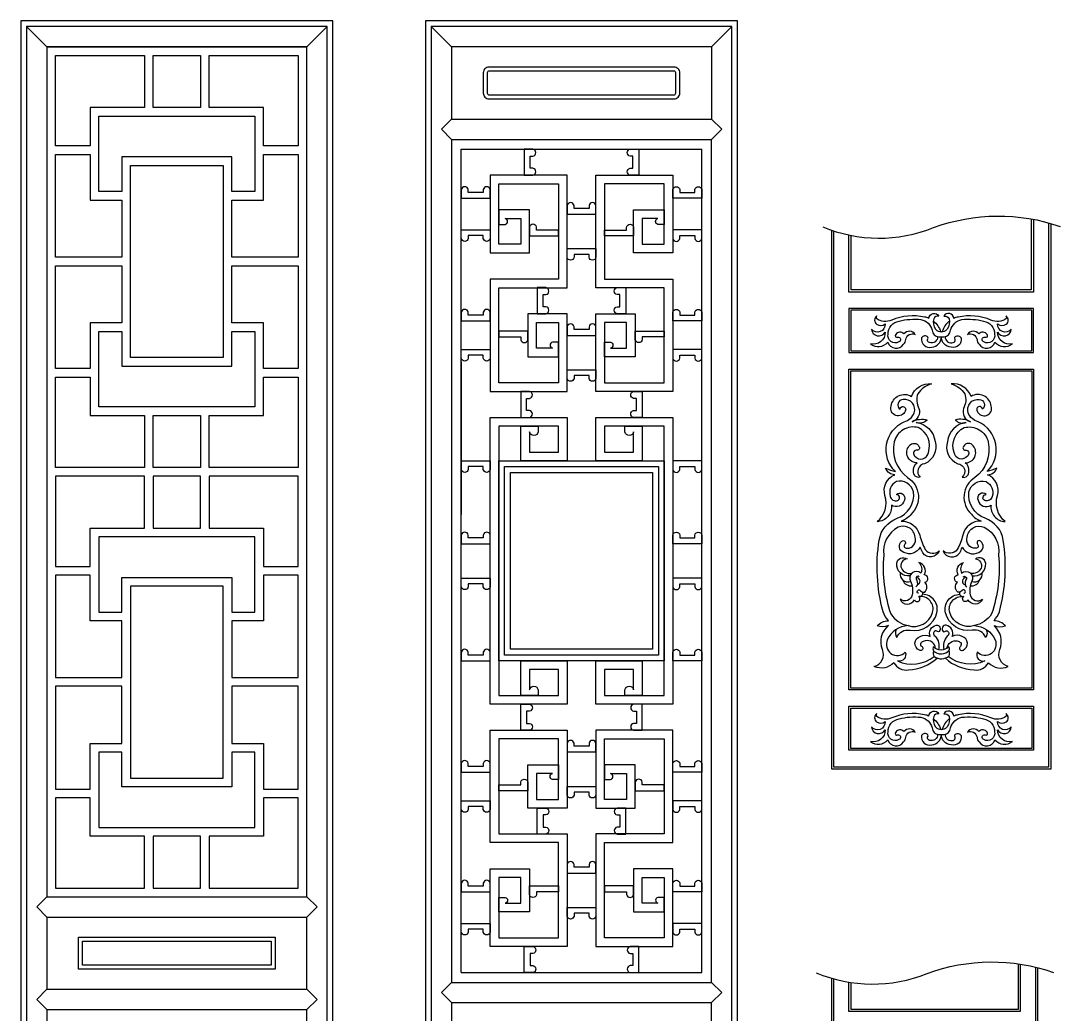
# Model space of a CAD drawing. Extents: x -66030 to 95157, y -13132 to 45879.
# Drawn here: x -32699 to -30901, y 32731 to 34449 of the extents above; entities that cross this region are included whole.
import ezdxf

# ---------------------------------------------------------------- set-up
doc = ezdxf.new("R2010")
doc.units = 0
doc.header["$LTSCALE"] = 100
doc.header["$MEASUREMENT"] = 0
for name, color, linetype in [('3', 11, 'CONTINUOUS'), ('4', 121, 'CONTINUOUS'), ('7', 105, 'CONTINUOUS')]:
    doc.layers.add(name, color=color, linetype=linetype)

msp = doc.modelspace()

# ---------------------------------------------------------------- linework, layer by layer
at = {"layer": '3'}
for p, q in [((-32689.2, 34438.9), (-32654.2, 34403.9)), ((-32204.2, 34403.9), (-32169.2, 34438.9)), ((-31989.2, 34438.9), (-31954.2, 34403.9)), ((-31504.2, 34403.9), (-31469.2, 34438.9)), ((-32485.2, 34388.9), (-32485.2, 34298.9)), ((-32470.2, 34298.9), (-32470.2, 34388.9)), ((-32388.2, 34388.9), (-32388.2, 34298.9)), ((-32373.2, 34298.9), (-32373.2, 34388.9)), ((-32579.2, 34298.9), (-32579.2, 34232.9)), ((-32485.2, 34298.9), (-32579.2, 34298.9)), ((-32388.2, 34298.9), (-32470.2, 34298.9)), ((-32279.2, 34298.9), (-32373.2, 34298.9)), ((-32279.2, 34232.9), (-32279.2, 34298.9)), ((-31954.2, 34278.9), (-31971.7, 34261.4)), ((-31504.2, 34278.9), (-31486.7, 34261.4)), ((-31971.7, 34261.4), (-31954.2, 34243.9)), ((-31504.2, 34243.9), (-31486.7, 34261.4)), ((-32579.2, 34232.9), (-32639.2, 34232.9)), ((-32639.2, 34217.9), (-32579.2, 34217.9)), ((-32579.2, 34217.9), (-32579.2, 34138.9)), ((-32219.2, 34232.9), (-32279.2, 34232.9)), ((-32279.2, 34217.9), (-32219.2, 34217.9)), ((-32279.2, 34138.9), (-32279.2, 34217.9)), ((-32579.2, 34138.9), (-32524.2, 34138.9)), ((-32524.2, 34138.9), (-32524.2, 34039.9)), ((-32334.2, 34039.9), (-32334.2, 34138.9)), ((-32334.2, 34138.9), (-32279.2, 34138.9)), ((-32524.2, 34039.9), (-32639.2, 34039.9)), ((-32219.2, 34039.9), (-32334.2, 34039.9)), ((-32639.2, 34024.9), (-32524.2, 34024.9)), ((-32524.2, 34024.9), (-32524.2, 33926.4)), ((-32334.2, 34024.9), (-32219.2, 34024.9)), ((-32334.2, 33926.4), (-32334.2, 34024.9)), ((-32579.2, 33926.4), (-32579.2, 33847.4)), ((-32524.2, 33926.4), (-32579.2, 33926.4)), ((-32279.2, 33926.4), (-32334.2, 33926.4)), ((-32279.2, 33847.4), (-32279.2, 33926.4)), ((-31937.2, 33859.1), (-31937.2, 33594.9)), ((-32579.2, 33847.4), (-32639.2, 33847.4)), ((-32219.2, 33847.4), (-32279.2, 33847.4)), ((-32639.2, 33832.4), (-32579.2, 33832.4)), ((-32579.2, 33832.4), (-32579.2, 33766.4)), ((-32279.2, 33832.4), (-32219.2, 33832.4)), ((-32279.2, 33766.4), (-32279.2, 33832.4)), ((-31521.2, 33595.2), (-31521.2, 33814.9)), ((-32579.2, 33766.4), (-32485.2, 33766.4)), ((-32485.2, 33766.4), (-32485.2, 33676.4)), ((-32373.2, 33676.4), (-32373.2, 33766.4)), ((-32373.2, 33766.4), (-32279.2, 33766.4)), ((-31937.2, 33595.2), (-31937.2, 33779.9)), ((-32485.2, 33676.4), (-32639.2, 33676.4)), ((-32485.2, 33661.4), (-32639.2, 33661.4)), ((-32485.2, 33571.4), (-32485.2, 33661.4)), ((-32219.2, 33676.4), (-32373.2, 33676.4)), ((-32219.2, 33661.4), (-32373.2, 33661.4)), ((-32373.2, 33661.4), (-32373.2, 33571.4)), ((-32579.2, 33505.4), (-32579.2, 33571.4)), ((-32579.2, 33571.4), (-32485.2, 33571.4)), ((-32373.2, 33571.4), (-32279.2, 33571.4)), ((-32279.2, 33571.4), (-32279.2, 33505.4)), ((-32639.2, 33505.4), (-32579.2, 33505.4)), ((-32279.2, 33505.4), (-32219.2, 33505.4)), ((-32579.2, 33490.4), (-32639.2, 33490.4)), ((-32579.2, 33411.4), (-32579.2, 33490.4)), ((-32219.2, 33490.4), (-32279.2, 33490.4)), ((-32279.2, 33490.4), (-32279.2, 33411.4)), ((-32524.2, 33411.4), (-32579.2, 33411.4)), ((-32524.2, 33313), (-32524.2, 33411.4)), ((-32334.2, 33411.4), (-32334.2, 33313)), ((-32279.2, 33411.4), (-32334.2, 33411.4)), ((-32639.2, 33313), (-32524.2, 33313)), ((-32334.2, 33313), (-32219.2, 33313)), ((-32524.2, 33298), (-32639.2, 33298)), ((-32524.2, 33198.9), (-32524.2, 33298)), ((-32219.2, 33298), (-32334.2, 33298)), ((-32334.2, 33298), (-32334.2, 33198.9)), ((-32579.2, 33198.9), (-32524.2, 33198.9)), ((-32579.2, 33119.9), (-32579.2, 33198.9)), ((-32334.2, 33198.9), (-32279.2, 33198.9)), ((-32279.2, 33198.9), (-32279.2, 33119.9)), ((-32639.2, 33119.9), (-32579.2, 33119.9)), ((-32279.2, 33119.9), (-32219.2, 33119.9)), ((-32579.2, 33104.9), (-32639.2, 33104.9)), ((-32579.2, 33038.9), (-32579.2, 33104.9)), ((-32219.2, 33104.9), (-32279.2, 33104.9)), ((-32279.2, 33104.9), (-32279.2, 33038.9)), ((-32485.2, 33038.9), (-32579.2, 33038.9)), ((-32485.2, 32948.9), (-32485.2, 33038.9)), ((-32373.2, 33038.9), (-32373.2, 32948.9)), ((-32279.2, 33038.9), (-32373.2, 33038.9)), ((-32671.7, 32916.4), (-32654.2, 32933.9)), ((-32204.2, 32933.9), (-32186.7, 32916.4)), ((-32654.2, 32898.9), (-32671.7, 32916.4)), ((-32204.2, 32898.9), (-32186.7, 32916.4)), ((-31971.7, 32768.4), (-31954.2, 32785.9)), ((-31504.2, 32785.9), (-31486.7, 32768.4)), ((-32671.7, 32756.4), (-32654.2, 32773.9)), ((-32204.2, 32773.9), (-32186.7, 32756.4)), ((-31954.2, 32750.9), (-31971.7, 32768.4)), ((-31504.2, 32750.9), (-31486.7, 32768.4)), ((-32654.2, 32738.9), (-32671.7, 32756.4)), ((-32204.2, 32738.9), (-32186.7, 32756.4))]:
    msp.add_line(p, q, dxfattribs=at)
for points in [[(-32689.2, 31878.9), (-32169.2, 31878.9), (-32169.2, 34438.9), (-32689.2, 34438.9)], [(-31989.2, 31878.9), (-31469.2, 31878.9), (-31469.2, 34438.9), (-31989.2, 34438.9)], [(-32524.2, 34213.9), (-32524.2, 34153.9), (-32564.2, 34153.9), (-32564.2, 34283.9), (-32294.2, 34283.9), (-32294.2, 34153.9), (-32334.2, 34153.9), (-32334.2, 34213.9)], [(-32509.2, 33866.4), (-32509.2, 34198.9), (-32349.2, 34198.9), (-32349.2, 33866.4)], [(-31263.6, 33948.2), (-31263.6, 33878.3), (-30950.5, 33878.3), (-30950.5, 33948.2)], [(-32334.2, 33851.4), (-32334.2, 33911.4), (-32294.2, 33911.4), (-32294.2, 33781.4), (-32564.2, 33781.4), (-32564.2, 33911.4), (-32524.2, 33911.4), (-32524.2, 33851.4)], [(-31263.6, 33295), (-31263.6, 33843.7), (-30950.5, 33843.7), (-30950.5, 33295)], [(-32470.2, 33676.4), (-32470.2, 33766.4), (-32388.2, 33766.4), (-32388.2, 33676.4)], [(-31586.2, 33341.9), (-31872.2, 33341.9), (-31872.2, 33687.9), (-31586.2, 33687.9)], [(-31596.2, 33351.9), (-31862.2, 33351.9), (-31862.2, 33677.9), (-31596.2, 33677.9)], [(-32470.2, 33661.4), (-32470.2, 33571.4), (-32388.2, 33571.4), (-32388.2, 33661.4)], [(-31606.2, 33361.9), (-31852.2, 33361.9), (-31852.2, 33667.9), (-31606.2, 33667.9)], [(-32334.2, 33486.4), (-32334.2, 33426.4), (-32294.2, 33426.4), (-32294.2, 33556.4), (-32564.2, 33556.4), (-32564.2, 33426.4), (-32524.2, 33426.4), (-32524.2, 33486.4)], [(-32509.2, 33471.4), (-32509.2, 33138.9), (-32349.2, 33138.9), (-32349.2, 33471.4)], [(-31263.6, 33190.5), (-31263.6, 33260.4), (-30950.5, 33260.4), (-30950.5, 33190.5)], [(-32524.2, 33123.9), (-32524.2, 33183.9), (-32564.2, 33183.9), (-32564.2, 33053.9), (-32294.2, 33053.9), (-32294.2, 33183.9), (-32334.2, 33183.9), (-32334.2, 33123.9)], [(-32470.2, 33038.9), (-32470.2, 32948.9), (-32388.2, 32948.9), (-32388.2, 33038.9)], [(-32599.2, 32863.9), (-32259.2, 32863.9), (-32259.2, 32808.9), (-32599.2, 32808.9)], [(-32592.2, 32856.9), (-32266.2, 32856.9), (-32266.2, 32815.9), (-32592.2, 32815.9)]]:
    msp.add_lwpolyline(points, close=True, dxfattribs=at)
for points in [[(-31889.2, 34313.9), (-31569.2, 34313.9, 0.414214), (-31559.2, 34323.9), (-31559.2, 34358.9, 0.414214), (-31569.2, 34368.9), (-31889.2, 34368.9, 0.414214), (-31899.2, 34358.9), (-31899.2, 34323.9, 0.414214)], [(-31889.2, 34320.9), (-31569.2, 34320.9, 0.414214), (-31566.2, 34323.9), (-31566.2, 34358.9, 0.414214), (-31569.2, 34361.9), (-31889.2, 34361.9, 0.414214), (-31892.2, 34358.9), (-31892.2, 34323.9, 0.414214)], [(-31818.2, 34193.9), (-31818.2, 34214.9), (-31813.2, 34214.9, 0.833333), (-31813.2, 34226.9), (-31828.2, 34226.9), (-31828.2, 34181.9), (-31813.2, 34181.9, 0.833333), (-31813.2, 34193.9)], [(-31640.2, 34193.9), (-31640.2, 34214.9), (-31645.2, 34214.9, -0.833333), (-31645.2, 34226.9), (-31630.2, 34226.9), (-31630.2, 34181.9), (-31645.2, 34181.9, -0.833333), (-31645.2, 34193.9)], [(-31899.2, 34151.9), (-31925.2, 34151.9), (-31925.2, 34156.9, 0.833333), (-31937.2, 34156.9), (-31937.2, 34141.9), (-31887.2, 34141.9), (-31887.2, 34156.9, 0.833333), (-31899.2, 34156.9)], [(-31559.2, 34151.9), (-31533.2, 34151.9), (-31533.2, 34156.9, -0.833333), (-31521.2, 34156.9), (-31521.2, 34141.9), (-31571.2, 34141.9), (-31571.2, 34156.9, -0.833333), (-31559.2, 34156.9)], [(-31716.2, 34124.4), (-31742.2, 34124.4), (-31742.2, 34129.4, 0.833333), (-31754.2, 34129.4), (-31754.2, 34114.4), (-31704.2, 34114.4), (-31704.2, 34129.4, 0.833333), (-31716.2, 34129.4)], [(-31899.2, 34077.4), (-31925.2, 34077.4), (-31925.2, 34072.4, -0.833333), (-31937.2, 34072.4), (-31937.2, 34087.4), (-31887.2, 34087.4), (-31887.2, 34072.4, -0.833333), (-31899.2, 34072.4)], [(-31559.2, 34077.4), (-31533.2, 34077.4), (-31533.2, 34072.4, 0.833333), (-31521.2, 34072.4), (-31521.2, 34087.4), (-31571.2, 34087.4), (-31571.2, 34072.4, 0.833333), (-31559.2, 34072.4)], [(-31716.2, 34044.9), (-31742.2, 34044.9), (-31742.2, 34039.9, -0.833333), (-31754.2, 34039.9), (-31754.2, 34054.9), (-31704.2, 34054.9), (-31704.2, 34039.9, -0.833333), (-31716.2, 34039.9)], [(-31795.7, 33954.4), (-31795.7, 33975.4), (-31790.7, 33975.4, 0.833333), (-31790.7, 33987.4), (-31805.7, 33987.4), (-31805.7, 33942.4), (-31790.7, 33942.4, 0.833333), (-31790.7, 33954.4)], [(-31662.7, 33954.4), (-31662.7, 33975.4), (-31667.7, 33975.4, -0.833333), (-31667.7, 33987.4), (-31652.7, 33987.4), (-31652.7, 33942.4), (-31667.7, 33942.4, -0.833333), (-31667.7, 33954.4)], [(-31899.2, 33939.9), (-31925.2, 33939.9), (-31925.2, 33944.9, 0.833333), (-31937.2, 33944.9), (-31937.2, 33929.9), (-31887.2, 33929.9), (-31887.2, 33944.9, 0.833333), (-31899.2, 33944.9)], [(-31559.2, 33939.9), (-31533.2, 33939.9), (-31533.2, 33944.9, -0.833333), (-31521.2, 33944.9), (-31521.2, 33929.9), (-31571.2, 33929.9), (-31571.2, 33944.9, -0.833333), (-31559.2, 33944.9)], [(-31716.2, 33914.9), (-31742.2, 33914.9), (-31742.2, 33919.9, 0.833333), (-31754.2, 33919.9), (-31754.2, 33904.9), (-31704.2, 33904.9), (-31704.2, 33919.9, 0.833333), (-31716.2, 33919.9)], [(-31899.2, 33870.4), (-31925.2, 33870.4), (-31925.2, 33865.4, -0.833333), (-31937.2, 33865.4), (-31937.2, 33880.4), (-31887.2, 33880.4), (-31887.2, 33865.4, -0.833333), (-31899.2, 33865.4)], [(-31559.2, 33870.4), (-31533.2, 33870.4), (-31533.2, 33865.4, 0.833333), (-31521.2, 33865.4), (-31521.2, 33880.4), (-31571.2, 33880.4), (-31571.2, 33865.4, 0.833333), (-31559.2, 33865.4)], [(-31716.2, 33835.4), (-31742.2, 33835.4), (-31742.2, 33830.4, -0.833333), (-31754.2, 33830.4), (-31754.2, 33845.4), (-31704.2, 33845.4), (-31704.2, 33830.4, -0.833333), (-31716.2, 33830.4)], [(-31824.2, 33774.9), (-31824.2, 33795.9), (-31819.2, 33795.9, 0.833333), (-31819.2, 33807.9), (-31834.2, 33807.9), (-31834.2, 33762.9), (-31819.2, 33762.9, 0.833333), (-31819.2, 33774.9)], [(-31634.2, 33774.9), (-31634.2, 33795.9), (-31639.2, 33795.9, -0.833333), (-31639.2, 33807.9), (-31624.2, 33807.9), (-31624.2, 33762.9), (-31639.2, 33762.9, -0.833333), (-31639.2, 33774.9)], [(-31769.2, 33326.9), (-31819.2, 33326.9), (-31819.2, 33291.9, -0.842859), (-31804.2, 33291.9), (-31804.2, 33281.9), (-31834.2, 33281.9), (-31834.2, 33341.9), (-31754.2, 33341.9), (-31754.2, 33266.9), (-31887.2, 33266.9), (-31887.2, 33514.9), (-31887.2, 33762.9), (-31754.2, 33762.9), (-31754.2, 33687.9), (-31834.2, 33687.9), (-31834.2, 33747.9), (-31804.2, 33747.9), (-31804.2, 33737.9, -0.842859), (-31819.2, 33737.9), (-31819.2, 33702.9), (-31769.2, 33702.9), (-31769.2, 33747.9), (-31872.2, 33747.9), (-31872.2, 33514.9), (-31872.2, 33281.9), (-31769.2, 33281.9)], [(-31704.2, 33266.9), (-31704.2, 33341.9), (-31624.2, 33341.9), (-31624.2, 33281.9), (-31654.2, 33281.9), (-31654.2, 33291.9, -0.842859), (-31639.2, 33291.9), (-31639.2, 33326.9), (-31689.2, 33326.9), (-31689.2, 33281.9), (-31586.2, 33281.9), (-31586.2, 33514.9), (-31586.2, 33747.9), (-31689.2, 33747.9), (-31689.2, 33702.9), (-31639.2, 33702.9), (-31639.2, 33737.9, -0.842859), (-31654.2, 33737.9), (-31654.2, 33747.9), (-31624.2, 33747.9), (-31624.2, 33687.9), (-31704.2, 33687.9), (-31704.2, 33762.9), (-31571.2, 33762.9), (-31571.2, 33514.9), (-31571.2, 33266.9)], [(-31899.2, 33677.9), (-31925.2, 33677.9), (-31925.2, 33672.9, -0.833333), (-31937.2, 33672.9), (-31937.2, 33687.9), (-31887.2, 33687.9), (-31887.2, 33672.9, -0.833333), (-31899.2, 33672.9)], [(-31559.2, 33677.9), (-31533.2, 33677.9), (-31533.2, 33672.9, 0.833333), (-31521.2, 33672.9), (-31521.2, 33687.9), (-31571.2, 33687.9), (-31571.2, 33672.9, 0.833333), (-31559.2, 33672.9)], [(-31899.2, 33554.6), (-31925.2, 33554.6), (-31925.2, 33559.6, 0.833333), (-31937.2, 33559.6), (-31937.2, 33544.6), (-31887.2, 33544.6), (-31887.2, 33559.6, 0.833333), (-31899.2, 33559.6)], [(-31559.2, 33554.6), (-31533.2, 33554.6), (-31533.2, 33559.6, -0.833333), (-31521.2, 33559.6), (-31521.2, 33544.6), (-31571.2, 33544.6), (-31571.2, 33559.6, -0.833333), (-31559.2, 33559.6)], [(-31899.2, 33475.2), (-31925.2, 33475.2), (-31925.2, 33470.2, -0.833333), (-31937.2, 33470.2), (-31937.2, 33485.2), (-31887.2, 33485.2), (-31887.2, 33470.2, -0.833333), (-31899.2, 33470.2)], [(-31559.2, 33475.2), (-31533.2, 33475.2), (-31533.2, 33470.2, 0.833333), (-31521.2, 33470.2), (-31521.2, 33485.2), (-31571.2, 33485.2), (-31571.2, 33470.2, 0.833333), (-31559.2, 33470.2)], [(-31899.2, 33351.9), (-31925.2, 33351.9), (-31925.2, 33356.9, 0.833333), (-31937.2, 33356.9), (-31937.2, 33341.9), (-31887.2, 33341.9), (-31887.2, 33356.9, 0.833333), (-31899.2, 33356.9)], [(-31559.2, 33351.9), (-31533.2, 33351.9), (-31533.2, 33356.9, -0.833333), (-31521.2, 33356.9), (-31521.2, 33341.9), (-31571.2, 33341.9), (-31571.2, 33356.9, -0.833333), (-31559.2, 33356.9)], [(-31093.1, 33360.4, 0.385738), (-31094.2, 33366.6, -0.430994), (-31120.7, 33366, 0.217803), (-31120.5, 33359.1, 0.423425)], [(-31824.2, 33254.9), (-31824.2, 33233.9), (-31819.2, 33233.9, -0.833333), (-31819.2, 33221.9), (-31834.2, 33221.9), (-31834.2, 33266.9), (-31819.2, 33266.9, -0.833333), (-31819.2, 33254.9)], [(-31634.2, 33254.9), (-31634.2, 33233.9), (-31639.2, 33233.9, 0.833333), (-31639.2, 33221.9), (-31624.2, 33221.9), (-31624.2, 33266.9), (-31639.2, 33266.9, 0.833333), (-31639.2, 33254.9)], [(-31716.2, 33194.4), (-31742.2, 33194.4), (-31742.2, 33199.4, 0.833333), (-31754.2, 33199.4), (-31754.2, 33184.4), (-31704.2, 33184.4), (-31704.2, 33199.4, 0.833333), (-31716.2, 33199.4)], [(-31899.2, 33159.5), (-31925.2, 33159.5), (-31925.2, 33164.5, 0.833333), (-31937.2, 33164.5), (-31937.2, 33149.5), (-31887.2, 33149.5), (-31887.2, 33164.5, 0.833333), (-31899.2, 33164.5)], [(-31559.2, 33159.5), (-31533.2, 33159.5), (-31533.2, 33164.5, -0.833333), (-31521.2, 33164.5), (-31521.2, 33149.5), (-31571.2, 33149.5), (-31571.2, 33164.5, -0.833333), (-31559.2, 33164.5)], [(-31716.2, 33114.9), (-31742.2, 33114.9), (-31742.2, 33109.9, -0.833333), (-31754.2, 33109.9), (-31754.2, 33124.9), (-31704.2, 33124.9), (-31704.2, 33109.9, -0.833333), (-31716.2, 33109.9)], [(-31899.2, 33090), (-31925.2, 33090), (-31925.2, 33085, -0.833333), (-31937.2, 33085), (-31937.2, 33100), (-31887.2, 33100), (-31887.2, 33085, -0.833333), (-31899.2, 33085)], [(-31795.7, 33075.4), (-31795.7, 33054.4), (-31790.7, 33054.4, -0.833333), (-31790.7, 33042.4), (-31805.7, 33042.4), (-31805.7, 33087.4), (-31790.7, 33087.4, -0.833333), (-31790.7, 33075.4)], [(-31662.7, 33075.4), (-31662.7, 33054.4), (-31667.7, 33054.4, 0.833333), (-31667.7, 33042.4), (-31652.7, 33042.4), (-31652.7, 33087.4), (-31667.7, 33087.4, 0.833333), (-31667.7, 33075.4)], [(-31559.2, 33090), (-31533.2, 33090), (-31533.2, 33085, 0.833333), (-31521.2, 33085), (-31521.2, 33100), (-31571.2, 33100), (-31571.2, 33085, 0.833333), (-31559.2, 33085)], [(-31716.2, 32985), (-31742.2, 32985), (-31742.2, 32990, 0.833333), (-31754.2, 32990), (-31754.2, 32975), (-31704.2, 32975), (-31704.2, 32990, 0.833333), (-31716.2, 32990)], [(-31899.2, 32952.4), (-31925.2, 32952.4), (-31925.2, 32957.4, 0.833333), (-31937.2, 32957.4), (-31937.2, 32942.4), (-31887.2, 32942.4), (-31887.2, 32957.4, 0.833333), (-31899.2, 32957.4)], [(-31559.2, 32952.4), (-31533.2, 32952.4), (-31533.2, 32957.4, -0.833333), (-31521.2, 32957.4), (-31521.2, 32942.4), (-31571.2, 32942.4), (-31571.2, 32957.4, -0.833333), (-31559.2, 32957.4)], [(-31716.2, 32905.5), (-31742.2, 32905.5), (-31742.2, 32900.5, -0.833333), (-31754.2, 32900.5), (-31754.2, 32915.5), (-31704.2, 32915.5), (-31704.2, 32900.5, -0.833333), (-31716.2, 32900.5)], [(-31899.2, 32877.9), (-31925.2, 32877.9), (-31925.2, 32872.9, -0.833333), (-31937.2, 32872.9), (-31937.2, 32887.9), (-31887.2, 32887.9), (-31887.2, 32872.9, -0.833333), (-31899.2, 32872.9)], [(-31559.2, 32877.9), (-31533.2, 32877.9), (-31533.2, 32872.9, 0.833333), (-31521.2, 32872.9), (-31521.2, 32887.9), (-31571.2, 32887.9), (-31571.2, 32872.9, 0.833333), (-31559.2, 32872.9)], [(-31818.2, 32835.9), (-31818.2, 32814.9), (-31813.2, 32814.9, -0.833333), (-31813.2, 32802.9), (-31828.2, 32802.9), (-31828.2, 32847.9), (-31813.2, 32847.9, -0.833333), (-31813.2, 32835.9)], [(-31640.2, 32835.9), (-31640.2, 32814.9), (-31645.2, 32814.9, 0.833333), (-31645.2, 32802.9), (-31630.2, 32802.9), (-31630.2, 32847.9), (-31645.2, 32847.9, 0.833333), (-31645.2, 32835.9)]]:
    msp.add_lwpolyline(points, format="xyb", close=True, dxfattribs=at)
for points in [[(-31861.3, 34096.9, 0.807584), (-31861.1, 34106.9), (-31834.2, 34106.9), (-31834.2, 34062.4), (-31872.2, 34062.4), (-31872.2, 34166.9), (-31769.2, 34166.9), (-31769.2, 34002.3), (-31887.2, 34002.3), (-31887.2, 33807.9), (-31754.2, 33807.9), (-31754.2, 33942.4), (-31822.2, 33942.4), (-31822.2, 33867.9), (-31769.2, 33867.9), (-31769.2, 33892.9), (-31779.2, 33892.9, 0.865233), (-31779.2, 33882.9), (-31807.2, 33882.9), (-31807.2, 33927.4), (-31769.2, 33927.4), (-31769.2, 33822.9), (-31872.2, 33822.9), (-31872.2, 33987.3), (-31754.2, 33987.3), (-31754.2, 34181.9), (-31887.2, 34181.9), (-31887.2, 34047.4), (-31819.2, 34047.4), (-31819.2, 34121.9), (-31872.2, 34121.9), (-31872.2, 34096.9), (-31861.3, 34096.9)], [(-31597.1, 34096.9, -0.807584), (-31597.3, 34106.9), (-31624.2, 34106.9), (-31624.2, 34062.4), (-31586.2, 34062.4), (-31586.2, 34166.9), (-31689.2, 34166.9), (-31689.2, 34002.3), (-31571.2, 34002.3), (-31571.2, 33807.9), (-31704.2, 33807.9), (-31704.2, 33942.4), (-31636.2, 33942.4), (-31636.2, 33867.9), (-31689.2, 33867.9), (-31689.2, 33892.9), (-31679.2, 33892.9, -0.865233), (-31679.2, 33882.9), (-31651.2, 33882.9), (-31651.2, 33927.4), (-31689.2, 33927.4), (-31689.2, 33822.9), (-31586.2, 33822.9), (-31586.2, 33987.3), (-31704.2, 33987.3), (-31704.2, 34181.9), (-31571.2, 34181.9), (-31571.2, 34047.4), (-31639.2, 34047.4), (-31639.2, 34121.9), (-31586.2, 34121.9), (-31586.2, 34096.9), (-31597.1, 34096.9)], [(-31311.9, 34092.6, 0.197288), (-31120.2, 34091.2, -0.174961), (-30901.2, 34093.1)], [(-31769.2, 34087.1), (-31807.2, 34087.1), (-31807.2, 34092.1, 0.833333), (-31819.2, 34092.1), (-31819.2, 34077.1), (-31769.2, 34077.1), (-31769.2, 34087.1)], [(-31689.2, 34087.1), (-31651.2, 34087.1), (-31651.2, 34092.1, -0.833333), (-31639.2, 34092.1), (-31639.2, 34077.1), (-31689.2, 34077.1), (-31689.2, 34087.1)], [(-31128.3, 33934.2, 0.05485), (-31135.7, 33936.5, 0.157263), (-31192.5, 33931.2, -0.270714), (-31219, 33933.9, -0.19091), (-31218.6, 33938.5, 0.502035), (-31218.8, 33924.1, 0.311209), (-31204.1, 33924.6, -0.73495), (-31227.7, 33915.4, 0.748741), (-31203.9, 33910.6, -0.497534), (-31229.6, 33890.3, 0.403358), (-31199.3, 33893, 0.634709), (-31172.1, 33889.6, 0.224194), (-31168.4, 33897.6, -0.502027), (-31151.9, 33906.5, 0.516272), (-31171.6, 33907.4, 0.481758), (-31185.8, 33906.5, 0.933578), (-31182.4, 33901.9, -0.953309), (-31180.3, 33893.5, -0.64352), (-31198.9, 33907, -0.367552), (-31179.6, 33929.6, -0.085548), (-31142.3, 33932.3, -0.278512), (-31122.6, 33913.8, 0.388924), (-31111.2, 33902.6, 0.05363), (-31102.3, 33902.6, 0.376905), (-31090.9, 33913.8, -0.278512), (-31071.2, 33932.3, -0.085548), (-31033.9, 33929.6, -0.367552), (-31014.6, 33907, -0.64352), (-31033.2, 33893.5, -0.953309), (-31031.1, 33901.9, 0.933578), (-31027.7, 33906.5, 0.481758), (-31041.9, 33907.4, 0.516272), (-31061.6, 33906.5, -0.502027), (-31045.1, 33897.6, 0.224194), (-31041.4, 33889.6, 0.634709), (-31014.2, 33893, 0.403358), (-30983.9, 33890.3, -0.497534), (-31009.6, 33910.6, 0.748741), (-30985.8, 33915.4, -0.73495), (-31009.4, 33924.6, 0.311209), (-30994.7, 33924.1, 0.502035), (-30994.9, 33938.5, -0.19091), (-30994.5, 33933.9, -0.270714), (-31021, 33931.2, 0.157263), (-31077.8, 33936.5, 0.05485), (-31085.2, 33934.2)], [(-31128.3, 33934.2, -0.774296), (-31111.1, 33937.9, 0.401882), (-31120, 33933.5, 0.216177), (-31117, 33915.5)], [(-31120.7, 33929.8, -0.162397), (-31108.2, 33911.3)], [(-31092.8, 33929.8, 0.162397), (-31105.3, 33911.3)], [(-31085.2, 33934.2, 0.774296), (-31102.4, 33937.9, -0.401882), (-31093.5, 33933.5, -0.216177), (-31096.5, 33915.5)], [(-31872.2, 33902.4), (-31834.2, 33902.4), (-31834.2, 33897.4, 0.833333), (-31822.2, 33897.4), (-31822.2, 33912.4), (-31872.2, 33912.4), (-31872.2, 33902.4)], [(-31586.2, 33902.4), (-31624.2, 33902.4), (-31624.2, 33897.4, -0.833333), (-31636.2, 33897.4), (-31636.2, 33912.4), (-31586.2, 33912.4), (-31586.2, 33902.4)], [(-31113.2, 33902.9, -0.516066), (-31127.4, 33892.3, -0.42985), (-31130.6, 33897.8, 0.236282), (-31130, 33901.9, 0.522562), (-31140.9, 33900.6, 0.561293), (-31123.5, 33884.5, 0.407022), (-31106.8, 33902.4)], [(-31100.3, 33902.9, 0.517222), (-31086.1, 33892.3, 0.42985), (-31082.9, 33897.8, -0.236282), (-31083.6, 33901.9, -0.522562), (-31072.6, 33900.6, -0.561293), (-31090, 33884.5, -0.407022), (-31106.8, 33902.4)], [(-31188.8, 33338.7, -0.316916), (-31222.8, 33332.3, 0.457064), (-31208.5, 33361.5, -0.32003), (-31198.4, 33402.9, -0.188796), (-31218.1, 33402.4, -0.226), (-31198.4, 33411.4, -0.08338), (-31207.7, 33427, -0.103654), (-31214.4, 33550.9, -0.273104), (-31183, 33588.6, 0.351872), (-31154.9, 33634.2, 0.413917), (-31184.6, 33652.2, 0.360691), (-31195.2, 33626.2, 0.459834), (-31182.5, 33619.3, 0.839148), (-31184.6, 33629.4, -0.846986), (-31170.8, 33619.9, -0.533708), (-31193.1, 33611.4, -0.432312), (-31217.6, 33582.7, 0.297343), (-31204.3, 33627.8, -0.381533), (-31187.3, 33663.9, -0.329523), (-31203.2, 33675.1, 0.025316), (-31186.3, 33669.4, -0.532071), (-31171, 33755.4, 0.247667), (-31153.8, 33770.8, 0.552028), (-31173, 33794.1, 0.699955), (-31178.3, 33777.1, -1.332837), (-31169.3, 33774, -0.972547), (-31193.7, 33782.5, -0.540061), (-31158.6, 33799.4, -0.339574), (-31124, 33821.1, 0.181751), (-31147.6, 33803.8, 0.214405), (-31145.5, 33778.4, -0.418213), (-31157.5, 33755.5, -0.204286), (-31131.2, 33758.4, -0.25871), (-31150.3, 33754, -0.352024), (-31117.7, 33721.6, -0.381297), (-31135.7, 33682.8, 0.65751), (-31143.2, 33659.7, -0.5595), (-31154.8, 33670.1, -0.309683), (-31148.4, 33684.6, -0.663978), (-31162.3, 33713.6, -0.580132), (-31145.5, 33712.9, -0.783559), (-31150.2, 33706.6, 0.66001), (-31152.5, 33696.2, 0.688696), (-31129.3, 33702.5, 0.379223), (-31146.7, 33745.3, 0.423702), (-31188.4, 33720.5, 0.295802), (-31165.2, 33659.1, -0.491124), (-31159.1, 33595.5, -0.131472), (-31176.1, 33583.6, -0.358174), (-31144.3, 33559.4, 0.060897), (-31134.7, 33534.3, 0.410197), (-31110.3, 33532.1, -0.610829), (-31138.9, 33528.9, -0.071119), (-31143.2, 33538.5, -0.404905), (-31171.9, 33529.5, -0.601911), (-31175.1, 33549.1, -0.883138), (-31169.7, 33543.8, 0.781275), (-31166.6, 33536.9, 0.542833), (-31152.2, 33556, 0.517605), (-31181.4, 33573, 0.31457), (-31206.4, 33524.7, 0.105247), (-31194.2, 33423.1, 0.205176), (-31164.4, 33402.9, 0.41364), (-31121.9, 33425.7, 0.545778), (-31145.8, 33453)], [(-31025.2, 33338.7, 0.316916), (-30991.2, 33332.3, -0.457064), (-31005.6, 33361.5, 0.32003), (-31015.7, 33402.9, 0.188796), (-30996, 33402.4, 0.226), (-31015.7, 33411.4, 0.08338), (-31006.3, 33427, 0.103654), (-30999.7, 33550.9, 0.273104), (-31031, 33588.6, -0.351872), (-31059.2, 33634.2, -0.413917), (-31029.4, 33652.2, -0.360691), (-31018.8, 33626.2, -0.459834), (-31031.6, 33619.3, -0.839148), (-31029.4, 33629.4, 0.846986), (-31043.3, 33619.9, 0.533708), (-31020.9, 33611.4, 0.432312), (-30996.5, 33582.7, -0.297343), (-31009.8, 33627.8, 0.381533), (-31026.8, 33663.9, 0.329523), (-31010.9, 33675.1, -0.025316), (-31027.8, 33669.4, 0.532071), (-31043.1, 33755.4, -0.247667), (-31060.2, 33770.8, -0.552028), (-31041.1, 33794.1, -0.699955), (-31035.8, 33777.1, 1.332837), (-31044.8, 33774, 0.972547), (-31020.4, 33782.5, 0.540061), (-31055.4, 33799.4, 0.339574), (-31090, 33821.1, -0.181751), (-31066.4, 33803.8, -0.214405), (-31068.5, 33778.4, 0.418213), (-31056.6, 33755.5, 0.204286), (-31082.9, 33758.4, 0.25871), (-31063.8, 33754, 0.352024), (-31096.3, 33721.6, 0.381297), (-31078.4, 33682.8, -0.65751), (-31070.8, 33659.7, 0.5595), (-31059.3, 33670.1, 0.309683), (-31065.6, 33684.6, 0.663978), (-31051.7, 33713.6, 0.580132), (-31068.5, 33712.9, 0.783559), (-31063.9, 33706.6, -0.66001), (-31061.6, 33696.2, -0.688696), (-31084.7, 33702.5, -0.379223), (-31067.4, 33745.3, -0.423702), (-31025.7, 33720.5, -0.295802), (-31048.8, 33659.1, 0.491124), (-31054.9, 33595.5, 0.131472), (-31037.9, 33583.6, 0.358174), (-31069.8, 33559.4, -0.060897), (-31079.4, 33534.3, -0.410197), (-31103.8, 33532.1, 0.610829), (-31075.1, 33528.9, 0.071119), (-31070.9, 33538.5, 0.404905), (-31042.2, 33529.5, 0.601911), (-31039, 33549.1, 0.883138), (-31044.3, 33543.8, -0.781275), (-31047.5, 33536.9, -0.542833), (-31061.9, 33556, -0.517605), (-31032.6, 33573, -0.31457), (-31007.7, 33524.7, -0.105247), (-31019.9, 33423.1, -0.205176), (-31049.7, 33402.9, -0.41364), (-31092.2, 33425.7, -0.545778), (-31068.3, 33453)], [(-31160.7, 33489.1, -0.49275), (-31184, 33510.6, -0.56825), (-31166.1, 33518.3, 0.518877), (-31175.9, 33502.1, 0.330718), (-31158.1, 33493.2, 0.43406)], [(-31053.3, 33489.1, 0.49275), (-31030.1, 33510.6, 0.56825), (-31048, 33518.3, -0.518877), (-31038.2, 33502.1, -0.330718), (-31056, 33493.2, -0.43406)], [(-31146.1, 33459.2, -0.534885), (-31148.8, 33461.2, -0.804194), (-31142.7, 33463.2, 0.315039), (-31135.6, 33460.9, 0.438317), (-31135.3, 33477.8, 0.85377), (-31136.3, 33491, 0.505924), (-31145.8, 33511.9, -0.345283), (-31142.4, 33493.7, 0.847542), (-31160, 33479.5, -0.164576), (-31157.3, 33456.1, -0.564996), (-31178.2, 33448.4, 0.633802), (-31153.2, 33447.7, 1.401624), (-31146.1, 33453.1, 0.645478), (-31139.5, 33460.9)], [(-31068, 33459.2, 0.534885), (-31065.3, 33461.2, 0.804194), (-31071.4, 33463.2, -0.315039), (-31078.5, 33460.9, -0.438317), (-31078.8, 33477.8, -0.85377), (-31077.8, 33491, -0.505924), (-31068.3, 33511.9, 0.345283), (-31071.7, 33493.7, -0.847542), (-31054.1, 33479.5, 0.164576), (-31056.8, 33456.1, 0.564996), (-31035.8, 33448.4, -0.633802), (-31060.9, 33447.7, -1.401624), (-31068, 33453.1, -0.645478), (-31074.5, 33460.9)], [(-31145, 33487.4, 0.733679), (-31150.6, 33483.7, -0.245727), (-31148.9, 33472.4, -0.162262), (-31151.1, 33470.1)], [(-31069, 33487.4, -0.733679), (-31063.5, 33483.7, 0.245727), (-31065.1, 33472.4, 0.162262), (-31063, 33470.1)], [(-31184.8, 33396.4, 0.249654), (-31184, 33382.1, -0.377255), (-31160.7, 33394.8, 0.386466), (-31114.5, 33425.1, 0.482287), (-31139.2, 33457.1, 0.416764)], [(-31029.2, 33396.4, -0.249654), (-31030, 33382.1, 0.377255), (-31053.4, 33394.8, -0.386466), (-31099.6, 33425.1, -0.482287), (-31074.9, 33457.1, -0.416764)], [(-31164.4, 33402.9, 0.281882), (-31200.5, 33378.4, 0.29911), (-31194.1, 33354.5, 0.356166), (-31169.2, 33357.1, -0.603421), (-31182.5, 33341.8, 0.285011), (-31119.2, 33349.7)], [(-31116.9, 33363.5, 0.481435), (-31134.6, 33376.6, 0.183585), (-31141.1, 33373.5, 0.722758), (-31140.2, 33367, -0.946199), (-31144.8, 33360.4, -0.703058), (-31143.4, 33384.1, -0.276803), (-31125.9, 33383.9, -0.490264), (-31115.7, 33403.6, -0.715427), (-31110.5, 33392.8, -0.352487), (-31115.5, 33394, 0.791171), (-31117.6, 33384.7, -0.280388), (-31112, 33361.1)], [(-31097.1, 33364, -0.41003), (-31079.4, 33376.6, -0.046006), (-31073, 33373.5, -0.218016), (-31073.8, 33367, 0.946199), (-31069.2, 33360.4, 0.703058), (-31070.7, 33384.1, 0.276803), (-31088.2, 33383.9, 0.490264), (-31098.4, 33403.6, 0.715427), (-31103.6, 33392.8, 0.352487), (-31098.6, 33394, -0.791171), (-31096.5, 33384.7, 0.275852), (-31102.2, 33361.5)], [(-31049.7, 33402.9, -0.281882), (-31013.6, 33378.4, -0.29911), (-31019.9, 33354.5, -0.356166), (-31044.9, 33357.1, 0.603421), (-31031.6, 33341.8, -0.284645), (-31094.8, 33349.7, -0.282656)], [(-31119.5, 33358.2, 0.434221), (-31119.2, 33349.7, 0.366344), (-31093.5, 33350.7, 0.264245), (-31093.9, 33359.5, 0.204092)], [(-31128.3, 33246.4, 0.05485), (-31135.7, 33248.7, 0.157263), (-31192.5, 33243.4, -0.270714), (-31219, 33246.1, -0.19091), (-31218.6, 33250.7, 0.502035), (-31218.8, 33236.3, 0.311209), (-31204.1, 33236.8, -0.73495), (-31227.7, 33227.6, 0.748741), (-31203.9, 33222.8, -0.497534), (-31229.6, 33202.5, 0.403358), (-31199.3, 33205.2, 0.634709), (-31172.1, 33201.8, 0.224194), (-31168.4, 33209.8, -0.502027), (-31151.9, 33218.7, 0.516272), (-31171.6, 33219.6, 0.481758), (-31185.8, 33218.7, 0.933578), (-31182.4, 33214.1, -0.953309), (-31180.3, 33205.7, -0.64352), (-31198.9, 33219.2, -0.367552), (-31179.6, 33241.8, -0.085548), (-31142.3, 33244.5, -0.278512), (-31122.6, 33226, 0.388924), (-31111.2, 33214.8, 0.05363), (-31102.3, 33214.8, 0.376905), (-31090.9, 33226, -0.278512), (-31071.2, 33244.5, -0.085548), (-31033.9, 33241.8, -0.367552), (-31014.6, 33219.2, -0.64352), (-31033.2, 33205.7, -0.953309), (-31031.1, 33214.1, 0.933578), (-31027.7, 33218.7, 0.481758), (-31041.9, 33219.6, 0.516272), (-31061.6, 33218.7, -0.502027), (-31045.1, 33209.8, 0.224194), (-31041.4, 33201.8, 0.634709), (-31014.2, 33205.2, 0.403358), (-30983.9, 33202.5, -0.497534), (-31009.6, 33222.8, 0.748741), (-30985.8, 33227.6, -0.73495), (-31009.4, 33236.8, 0.311209), (-30994.7, 33236.3, 0.502035), (-30994.9, 33250.7, -0.19091), (-30994.5, 33246.1, -0.270714), (-31021, 33243.4, 0.157263), (-31077.8, 33248.7, 0.05485), (-31085.2, 33246.4)], [(-31128.3, 33246.4, -0.774296), (-31111.1, 33250.1, 0.401882), (-31120, 33245.7, 0.216177), (-31117, 33227.7)], [(-31085.2, 33246.4, 0.774296), (-31102.4, 33250.1, -0.401882), (-31093.5, 33245.7, -0.216177), (-31096.5, 33227.7)], [(-31120.7, 33242, -0.162397), (-31108.2, 33223.5)], [(-31092.8, 33242, 0.162397), (-31105.3, 33223.5)], [(-31861.3, 32932.9, -0.807584), (-31861.1, 32922.9), (-31834.2, 32922.9), (-31834.2, 32967.4), (-31872.2, 32967.4), (-31872.2, 32862.9), (-31769.2, 32862.9), (-31769.2, 33027.6), (-31887.2, 33027.6), (-31887.2, 33221.9), (-31754.2, 33221.9), (-31754.2, 33087.4), (-31822.2, 33087.4), (-31822.2, 33161.9), (-31769.2, 33161.9), (-31769.2, 33136.9), (-31779.2, 33136.9, -0.865233), (-31779.2, 33146.9), (-31807.2, 33146.9), (-31807.2, 33102.4), (-31769.2, 33102.4), (-31769.2, 33206.9), (-31872.2, 33206.9), (-31872.2, 33042.6), (-31754.2, 33042.6), (-31754.2, 32847.9), (-31887.2, 32847.9), (-31887.2, 32982.4), (-31819.2, 32982.4), (-31819.2, 32907.9), (-31872.2, 32907.9), (-31872.2, 32932.9), (-31861.3, 32932.9)], [(-31597.1, 32932.9, 0.807584), (-31597.3, 32922.9), (-31624.2, 32922.9), (-31624.2, 32967.4), (-31586.2, 32967.4), (-31586.2, 32862.9), (-31689.2, 32862.9), (-31689.2, 33027.6), (-31571.2, 33027.6), (-31571.2, 33221.9), (-31704.2, 33221.9), (-31704.2, 33087.4), (-31636.2, 33087.4), (-31636.2, 33161.9), (-31689.2, 33161.9), (-31689.2, 33136.9), (-31679.2, 33136.9, 0.865233), (-31679.2, 33146.9), (-31651.2, 33146.9), (-31651.2, 33102.4), (-31689.2, 33102.4), (-31689.2, 33206.9), (-31586.2, 33206.9), (-31586.2, 33042.6), (-31704.2, 33042.6), (-31704.2, 32847.9), (-31571.2, 32847.9), (-31571.2, 32982.4), (-31639.2, 32982.4), (-31639.2, 32907.9), (-31586.2, 32907.9), (-31586.2, 32932.9), (-31597.1, 32932.9)], [(-31113.2, 33215.1, -0.516066), (-31127.4, 33204.5, -0.42985), (-31130.6, 33210, 0.236282), (-31130, 33214.1, 0.522562), (-31140.9, 33212.8, 0.561293), (-31123.5, 33196.7, 0.407022), (-31106.8, 33214.6)], [(-31100.3, 33215.1, 0.517222), (-31086.1, 33204.5, 0.42985), (-31082.9, 33210, -0.236282), (-31083.6, 33214.1, -0.522562), (-31072.6, 33212.8, -0.561293), (-31090, 33196.7, -0.407022), (-31106.8, 33214.6)], [(-31872.2, 33127.4), (-31834.2, 33127.4), (-31834.2, 33132.4, -0.833333), (-31822.2, 33132.4), (-31822.2, 33117.4), (-31872.2, 33117.4), (-31872.2, 33127.4)], [(-31586.2, 33127.4), (-31624.2, 33127.4), (-31624.2, 33132.4, 0.833333), (-31636.2, 33132.4), (-31636.2, 33117.4), (-31586.2, 33117.4), (-31586.2, 33127.4)], [(-31769.2, 32942.7), (-31807.2, 32942.7), (-31807.2, 32937.7, -0.833333), (-31819.2, 32937.7), (-31819.2, 32952.7), (-31769.2, 32952.7), (-31769.2, 32942.7)], [(-31689.2, 32942.7), (-31651.2, 32942.7), (-31651.2, 32937.7, 0.833333), (-31639.2, 32937.7), (-31639.2, 32952.7), (-31689.2, 32952.7), (-31689.2, 32942.7)], [(-31323.3, 32802.6, 0.197288), (-31131.6, 32801.2, -0.174961), (-30912.6, 32803.1)]]:
    msp.add_lwpolyline(points, format="xyb", dxfattribs=at)
for points in [[(-31293.2, 34085.6), (-31293.2, 33158.9), (-30920.8, 33158.9), (-30920.8, 34099.3)], [(-30947.4, 34105.5), (-30947.4, 33979.7), (-31266.6, 33979.7), (-31266.6, 34078.4)], [(-30970.2, 32817.5), (-30970.2, 32735.3), (-31266.6, 32735.3), (-31266.6, 32786.3)], [(-31293.2, 32792.1), (-31293.2, 31868.9), (-30943.6, 31868.9), (-30943.6, 32812.2)]]:
    msp.add_lwpolyline(points, dxfattribs=at)
for centre, radius, start, end in [((-31106.8, 33926), 14.8, 225.7956, 314.2044), ((-31164.7, 33492.1), 13.5, 170.1665, 290.5525), ((-31159.8, 33485.8), 14.1, 196.876, 280.1513), ((-31149.9, 33479.7), 6.27, 282.2784, 95.0523), ((-31064.2, 33479.7), 6.27, 84.9477, 257.7216), ((-31054.2, 33485.8), 14.1, 259.8487, 343.124), ((-31049.4, 33492.1), 13.5, 249.4475, 9.8335), ((-31167.7, 33350.1), 24.1, 208.4221, 279.1088), ((-31166.3, 33403.1), 76.8, 271.8242, 312.8994), ((-31047.8, 33403.1), 76.8, 227.3466, 268.1758), ((-31046.4, 33350.1), 24.1, 260.8912, 331.5779), ((-31106.8, 33238.2), 14.8, 225.7956, 314.2044)]:
    msp.add_arc(centre, radius, start, end, dxfattribs=at)
at = {"layer": '4'}
for points in [[(-32699.2, 31868.9), (-32159.2, 31868.9), (-32159.2, 34448.9), (-32699.2, 34448.9)], [(-31999.2, 31868.9), (-31459.2, 31868.9), (-31459.2, 34448.9), (-31999.2, 34448.9)]]:
    msp.add_lwpolyline(points, close=True, dxfattribs=at)
for points in [[(-31297, 34086.9), (-31297, 33155.1), (-30917, 33155.1), (-30917, 34098.2)], [(-30951.2, 34106.2), (-30951.2, 33983.5), (-31262.8, 33983.5), (-31262.8, 34077.7)], [(-30974, 32818.1), (-30974, 32739.1), (-31262.8, 32739.1), (-31262.8, 32785.7)], [(-31297, 32793.2), (-31297, 31865.1), (-30939.8, 31865.1), (-30939.8, 32811.3)]]:
    msp.add_lwpolyline(points, dxfattribs=at)
at = {"layer": '7'}
for p, q in [((-32654.2, 34403.9), (-32654.2, 32933.9)), ((-32204.2, 34403.9), (-32654.2, 34403.9)), ((-32654.2, 34403.9), (-32204.2, 34403.9)), ((-32204.2, 32933.9), (-32204.2, 34403.9)), ((-31504.2, 34403.9), (-31954.2, 34403.9)), ((-31954.2, 34403.9), (-31954.2, 34278.9)), ((-31504.2, 34403.9), (-31504.2, 34278.9)), ((-32639.2, 34232.9), (-32639.2, 34388.9)), ((-32639.2, 34388.9), (-32485.2, 34388.9)), ((-32470.2, 34388.9), (-32388.2, 34388.9)), ((-32373.2, 34388.9), (-32219.2, 34388.9)), ((-32219.2, 34388.9), (-32219.2, 34232.9)), ((-31954.2, 34278.9), (-31504.2, 34278.9)), ((-31954.2, 34243.9), (-31954.2, 32785.9)), ((-31954.2, 34243.9), (-31504.2, 34243.9)), ((-31504.2, 32785.9), (-31504.2, 34243.9)), ((-32639.2, 34199.9), (-32639.2, 34217.9)), ((-32219.2, 34217.9), (-32219.2, 34199.9)), ((-31937.2, 32802.9), (-31937.2, 34226.9)), ((-31937.2, 34226.9), (-31521.2, 34226.9)), ((-31521.2, 32802.9), (-31521.2, 34226.9)), ((-32639.2, 34039.9), (-32639.2, 34207.9)), ((-32219.2, 34207.9), (-32219.2, 34039.9)), ((-32639.2, 33847.4), (-32639.2, 34024.9)), ((-32219.2, 34024.9), (-32219.2, 33860.4)), ((-32219.2, 33868.4), (-32219.2, 33847.4)), ((-32639.2, 33676.4), (-32639.2, 33832.4)), ((-32219.2, 33832.4), (-32219.2, 33676.4)), ((-32639.2, 33661.4), (-32639.2, 33505.4)), ((-32219.2, 33505.4), (-32219.2, 33661.4)), ((-32639.2, 33490.4), (-32639.2, 33313)), ((-32219.2, 33469.4), (-32219.2, 33490.4)), ((-32219.2, 33313), (-32219.2, 33477.4)), ((-32639.2, 33298), (-32639.2, 33129.9)), ((-32219.2, 33129.9), (-32219.2, 33298)), ((-32639.2, 33137.9), (-32639.2, 33119.9)), ((-32219.2, 33119.9), (-32219.2, 33137.9)), ((-32639.2, 33104.9), (-32639.2, 32948.9)), ((-32219.2, 32948.9), (-32219.2, 33104.9)), ((-32639.2, 32948.9), (-32485.2, 32948.9)), ((-32373.2, 32948.9), (-32219.2, 32948.9)), ((-32654.2, 32933.9), (-32204.2, 32933.9)), ((-32654.2, 32898.9), (-32204.2, 32898.9)), ((-32654.2, 32898.9), (-32654.2, 32773.9)), ((-32204.2, 32773.9), (-32204.2, 32898.9)), ((-31937.2, 32802.9), (-31521.2, 32802.9)), ((-31954.2, 32785.9), (-31504.2, 32785.9)), ((-32654.2, 32773.9), (-32204.2, 32773.9)), ((-31954.2, 32750.9), (-31504.2, 32750.9)), ((-31954.2, 32750.9), (-31954.2, 32625.9)), ((-31504.2, 32625.9), (-31504.2, 32750.9)), ((-32654.2, 32738.9), (-32204.2, 32738.9)), ((-32654.2, 32738.9), (-32654.2, 32073.9)), ((-32204.2, 32073.9), (-32204.2, 32738.9))]:
    msp.add_line(p, q, dxfattribs=at)
for points in [[(-31266.6, 33951.2), (-31266.6, 33875.2), (-30947.4, 33875.2), (-30947.4, 33951.2)], [(-31266.6, 33291.9), (-31266.6, 33846.7), (-30947.4, 33846.7), (-30947.4, 33291.9)], [(-31266.6, 33187.4), (-31266.6, 33263.4), (-30947.4, 33263.4), (-30947.4, 33187.4)]]:
    msp.add_lwpolyline(points, close=True, dxfattribs=at)

doc.saveas('drawing.dxf')
